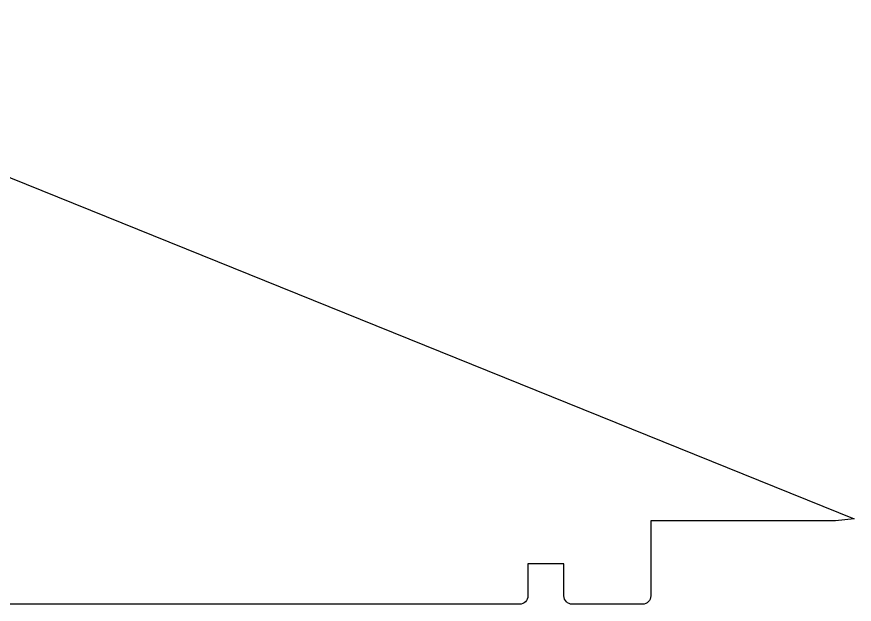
# Model space of a CAD drawing. Header units: millimetres. Extents: x 1 to 192, y -419 to -34.
# Drawn here: x 96.5 to 192, y -281.1 to -214.1 of the extents above; entities that cross this region are included whole.
import ezdxf

# ---------------------------------------------------------------- set-up
doc = ezdxf.new("R2010")
doc.units = ezdxf.units.MM
doc.layers.add('PERIMETER D 4.0', color=5, linetype='CONTINUOUS')

msp = doc.modelspace()

# ---------------------------------------------------------------- linework, layer by layer
at = {"layer": 'PERIMETER D 4.0'}
msp.add_lwpolyline([(50.358023181510475, -214.10315293792695), (192.00351099866438, -271.33164478727144), (189.85193956047323, -271.5716285728658), (168.80471941225937, -271.57162857274886), (168.80471941226116, -280.1216285729042, -0.4142135623730841), (167.85471941226126, -281.0716285729042), (159.85471941226126, -281.0716285729051, -0.4142135623731553), (158.90471941226116, -280.12162857290514), (158.90471941226207, -276.4716285729042), (154.80471941226173, -276.47162857290806), (154.80471941226185, -280.1216285729042, -0.4142135623730896), (153.85471941226183, -281.0716285729042), (92.8547194122618, -281.07162857290416, -0.41421356237311696)], format="xyb", dxfattribs=at)

doc.saveas('drawing.dxf')
